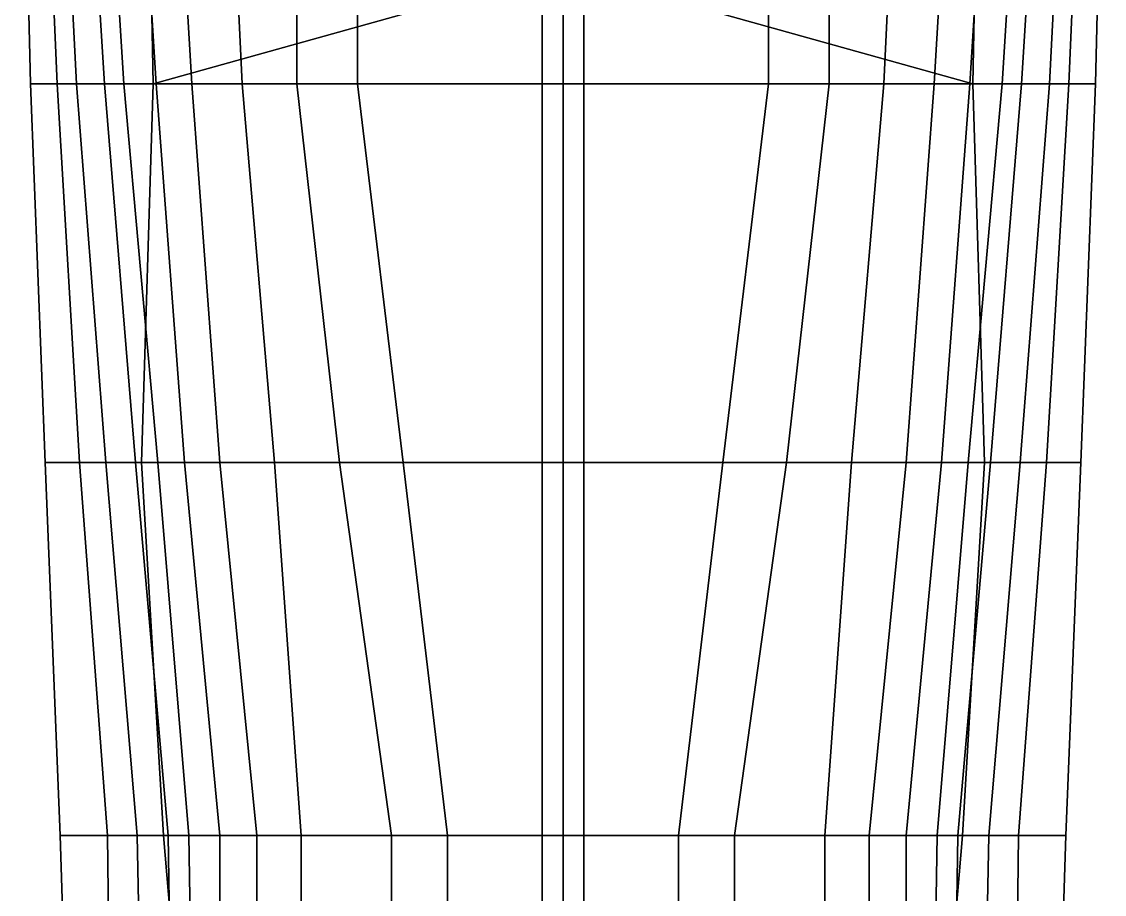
# Model space of a CAD drawing. Extents: x -3.8 to 3.8, y -36.3 to 36.3.
# Drawn here: x -3.66 to 3.66, y -18.78 to -12.88 of the extents above; entities that cross this region are included whole.
import ezdxf

# ---------------------------------------------------------------- set-up
doc = ezdxf.new("R2010")
doc.units = 0
doc.layers.get('0').update_dxf_attribs({"linetype": 'CONTINUOUS'})
doc.layers.add('SUPERSTRUCTURE', color=3, linetype='CONTINUOUS')

msp = doc.modelspace()

# ---------------------------------------------------------------- linework, layer by layer
for points in [[(-3.66, -10.74, 1.71), (-3.53, -10.74, 1.01), (-3.42, -13.3, 1.01), (-3.6, -13.3, 1.71)], [(-3.53, -10.74, 1.01), (-3.42, -10.74, 0.53), (-3.29, -13.3, 0.53), (-3.42, -13.3, 1.01)], [(-3.42, -10.74, 0.53), (-3.26, -10.74), (-3.1, -13.3), (-3.29, -13.3, 0.53)], [(-3.26, -10.74), (-3.13, -10.74, -0.27), (-2.97, -13.3, -0.27), (-3.1, -13.3)], [(-3.13, -10.74, -0.27), (-2.91, -10.74, -0.57), (-2.75, -13.3, -0.57), (-2.97, -13.3, -0.27)], [(-2.91, -10.74, -0.57), (-2.66, -10.74, -0.82), (-2.51, -13.3, -0.82), (-2.75, -13.3, -0.57)], [(-2.66, -10.74, -0.82), (-2.29, -10.74, -1.11), (-2.17, -13.3, -1.11), (-2.51, -13.3, -0.82)], [(-2.29, -10.74, -1.11), (-1.8, -10.74, -1.38), (-1.8, -13.3, -1.32), (-2.17, -13.3, -1.11)], [(-1.8, -10.74, -1.38), (-1.39, -10.74, -1.53), (-1.39, -13.3, -1.47), (-1.8, -13.3, -1.32)], [(-1.39, -10.74, -1.53), (-0.14, -10.74, -1.93), (-0.14, -13.3, -1.87), (-1.39, -13.3, -1.47)], [(0, -13.3, -1.87), (-0.14, -13.3, -1.87), (-0.14, -10.74, -1.93), (0, -10.74, -1.93)], [(0, -10.74, -1.93), (0.14, -10.74, -1.93), (0.14, -13.3, -1.87), (0, -13.3, -1.87)], [(1.39, -13.3, -1.47), (0.14, -13.3, -1.87), (0.14, -10.74, -1.93), (1.39, -10.74, -1.53)], [(1.8, -13.3, -1.32), (1.39, -13.3, -1.47), (1.39, -10.74, -1.53), (1.8, -10.74, -1.38)], [(2.17, -13.3, -1.11), (1.8, -13.3, -1.32), (1.8, -10.74, -1.38), (2.29, -10.74, -1.11)], [(2.51, -13.3, -0.82), (2.17, -13.3, -1.11), (2.29, -10.74, -1.11), (2.66, -10.74, -0.82)], [(2.75, -13.3, -0.57), (2.51, -13.3, -0.82), (2.66, -10.74, -0.82), (2.91, -10.74, -0.57)], [(2.97, -13.3, -0.27), (2.75, -13.3, -0.57), (2.91, -10.74, -0.57), (3.13, -10.74, -0.27)], [(3.1, -13.3), (2.97, -13.3, -0.27), (3.13, -10.74, -0.27), (3.26, -10.74)], [(3.29, -13.3, 0.53), (3.1, -13.3), (3.26, -10.74), (3.42, -10.74, 0.53)], [(3.42, -13.3, 1.01), (3.29, -13.3, 0.53), (3.42, -10.74, 0.53), (3.53, -10.74, 1.01)], [(3.6, -13.3, 1.71), (3.42, -13.3, 1.01), (3.53, -10.74, 1.01), (3.66, -10.74, 1.71)], [(-3.6, -13.3, 1.71), (-3.42, -13.3, 1.01), (-3.27, -15.86, 1.01), (-3.5, -15.86, 1.71)], [(-3.42, -13.3, 1.01), (-3.29, -13.3, 0.53), (-3.09, -15.86, 0.53), (-3.27, -15.86, 1.01)], [(-3.29, -13.3, 0.53), (-3.1, -13.3), (-2.89, -15.86), (-3.09, -15.86, 0.53)], [(-3.1, -13.3), (-2.97, -13.3, -0.27), (-2.74, -15.86, -0.27), (-2.89, -15.86)], [(-2.97, -13.3, -0.27), (-2.75, -13.3, -0.57), (-2.56, -15.86, -0.57), (-2.74, -15.86, -0.27)], [(-2.75, -13.3, -0.57), (-2.51, -13.3, -0.82), (-2.32, -15.86, -0.82), (-2.56, -15.86, -0.57)], [(-2.51, -13.3, -0.82), (-2.17, -13.3, -1.11), (-1.95, -15.86, -1.11), (-2.32, -15.86, -0.82)], [(-2.17, -13.3, -1.11), (-1.8, -13.3, -1.32), (-1.51, -15.86, -1.32), (-1.95, -15.86, -1.11)], [(-1.8, -13.3, -1.32), (-1.39, -13.3, -1.47), (-1.08, -15.86, -1.47), (-1.51, -15.86, -1.32)], [(-1.39, -13.3, -1.47), (-0.14, -13.3, -1.87), (-0.14, -15.86, -1.76), (-1.08, -15.86, -1.47)], [(0, -15.86, -1.76), (-0.14, -15.86, -1.76), (-0.14, -13.3, -1.87), (0, -13.3, -1.87)], [(0, -13.3, -1.87), (0.14, -13.3, -1.87), (0.14, -15.86, -1.76), (0, -15.86, -1.76)], [(1.08, -15.86, -1.47), (0.14, -15.86, -1.76), (0.14, -13.3, -1.87), (1.39, -13.3, -1.47)], [(1.51, -15.86, -1.32), (1.08, -15.86, -1.47), (1.39, -13.3, -1.47), (1.8, -13.3, -1.32)], [(1.95, -15.86, -1.11), (1.51, -15.86, -1.32), (1.8, -13.3, -1.32), (2.17, -13.3, -1.11)], [(2.32, -15.86, -0.82), (1.95, -15.86, -1.11), (2.17, -13.3, -1.11), (2.51, -13.3, -0.82)], [(2.56, -15.86, -0.57), (2.32, -15.86, -0.82), (2.51, -13.3, -0.82), (2.75, -13.3, -0.57)], [(2.74, -15.86, -0.27), (2.56, -15.86, -0.57), (2.75, -13.3, -0.57), (2.97, -13.3, -0.27)], [(2.89, -15.86), (2.74, -15.86, -0.27), (2.97, -13.3, -0.27), (3.1, -13.3)], [(3.09, -15.86, 0.53), (2.89, -15.86), (3.1, -13.3), (3.29, -13.3, 0.53)], [(3.27, -15.86, 1.01), (3.09, -15.86, 0.53), (3.29, -13.3, 0.53), (3.42, -13.3, 1.01)], [(3.5, -15.86, 1.71), (3.27, -15.86, 1.01), (3.42, -13.3, 1.01), (3.6, -13.3, 1.71)], [(-3.5, -15.86, 1.71), (-3.27, -15.86, 1.01), (-3.08, -18.38, 1.01), (-3.4, -18.38, 1.71)], [(-3.27, -15.86, 1.01), (-3.09, -15.86, 0.53), (-2.88, -18.38, 0.53), (-3.08, -18.38, 1.01)], [(-3.09, -15.86, 0.53), (-2.89, -15.86), (-2.67, -18.38), (-2.88, -18.38, 0.53)], [(-2.89, -15.86), (-2.74, -15.86, -0.27), (-2.53, -18.38, -0.27), (-2.67, -18.38)], [(-2.74, -15.86, -0.27), (-2.56, -15.86, -0.57), (-2.32, -18.38, -0.57), (-2.53, -18.38, -0.27)], [(-2.56, -15.86, -0.57), (-2.32, -15.86, -0.82), (-2.07, -18.38, -0.82), (-2.32, -18.38, -0.57)], [(-2.32, -15.86, -0.82), (-1.95, -15.86, -1.11), (-1.77, -18.38, -1.04), (-2.07, -18.38, -0.82)], [(-1.95, -15.86, -1.11), (-1.51, -15.86, -1.32), (-1.16, -18.38, -1.32), (-1.77, -18.38, -1.04)], [(-1.51, -15.86, -1.32), (-1.08, -15.86, -1.47), (-0.78, -18.38, -1.47), (-1.16, -18.38, -1.32)], [(-1.08, -15.86, -1.47), (-0.14, -15.86, -1.76), (-0.14, -18.38, -1.66), (-0.78, -18.38, -1.47)], [(0, -18.38, -1.66), (-0.14, -18.38, -1.66), (-0.14, -15.86, -1.76), (0, -15.86, -1.76)], [(0, -15.86, -1.76), (0.14, -15.86, -1.76), (0.14, -18.38, -1.66), (0, -18.38, -1.66)], [(0.78, -18.38, -1.47), (0.14, -18.38, -1.66), (0.14, -15.86, -1.76), (1.08, -15.86, -1.47)], [(1.16, -18.38, -1.32), (0.78, -18.38, -1.47), (1.08, -15.86, -1.47), (1.51, -15.86, -1.32)], [(1.77, -18.38, -1.04), (1.16, -18.38, -1.32), (1.51, -15.86, -1.32), (1.95, -15.86, -1.11)], [(2.07, -18.38, -0.82), (1.77, -18.38, -1.04), (1.95, -15.86, -1.11), (2.32, -15.86, -0.82)], [(2.32, -18.38, -0.57), (2.07, -18.38, -0.82), (2.32, -15.86, -0.82), (2.56, -15.86, -0.57)], [(2.53, -18.38, -0.27), (2.32, -18.38, -0.57), (2.56, -15.86, -0.57), (2.74, -15.86, -0.27)], [(2.67, -18.38), (2.53, -18.38, -0.27), (2.74, -15.86, -0.27), (2.89, -15.86)], [(2.88, -18.38, 0.53), (2.67, -18.38), (2.89, -15.86), (3.09, -15.86, 0.53)], [(3.08, -18.38, 1.01), (2.88, -18.38, 0.53), (3.09, -15.86, 0.53), (3.27, -15.86, 1.01)], [(3.4, -18.38, 1.71), (3.08, -18.38, 1.01), (3.27, -15.86, 1.01), (3.5, -15.86, 1.71)], [(-3.4, -18.38, 1.71), (-3.08, -18.38, 1.01), (-3.05, -20.88, 1.01), (-3.32, -20.88, 1.71)], [(-3.08, -18.38, 1.01), (-2.88, -18.38, 0.53), (-2.83, -20.88, 0.53), (-3.05, -20.88, 1.01)], [(-2.88, -18.38, 0.53), (-2.67, -18.38), (-2.63, -20.88), (-2.83, -20.88, 0.53)], [(-2.67, -18.38), (-2.53, -18.38, -0.27), (-2.49, -20.88, -0.27), (-2.63, -20.88)], [(-2.53, -18.38, -0.27), (-2.32, -18.38, -0.57), (-2.32, -20.88, -0.5), (-2.49, -20.88, -0.27)], [(-2.32, -18.38, -0.57), (-2.07, -18.38, -0.82), (-2.07, -20.88, -0.73), (-2.32, -20.88, -0.5)], [(-2.07, -18.38, -0.82), (-1.77, -18.38, -1.04), (-1.77, -20.88, -0.93), (-2.07, -20.88, -0.73)], [(-1.77, -18.38, -1.04), (-1.16, -18.38, -1.32), (-1.16, -20.88, -1.23), (-1.77, -20.88, -0.93)], [(-1.16, -18.38, -1.32), (-0.78, -18.38, -1.47), (-0.78, -20.88, -1.37), (-1.16, -20.88, -1.23)], [(-0.78, -18.38, -1.47), (-0.14, -18.38, -1.66), (-0.14, -20.88, -1.56), (-0.78, -20.88, -1.37)], [(0, -20.88, -1.56), (-0.14, -20.88, -1.56), (-0.14, -18.38, -1.66), (0, -18.38, -1.66)], [(0, -18.38, -1.66), (0.14, -18.38, -1.66), (0.14, -20.88, -1.56), (0, -20.88, -1.56)], [(0.78, -20.88, -1.37), (0.14, -20.88, -1.56), (0.14, -18.38, -1.66), (0.78, -18.38, -1.47)], [(1.16, -20.88, -1.23), (0.78, -20.88, -1.37), (0.78, -18.38, -1.47), (1.16, -18.38, -1.32)], [(1.77, -20.88, -0.93), (1.16, -20.88, -1.23), (1.16, -18.38, -1.32), (1.77, -18.38, -1.04)], [(2.07, -20.88, -0.73), (1.77, -20.88, -0.93), (1.77, -18.38, -1.04), (2.07, -18.38, -0.82)], [(2.32, -20.88, -0.5), (2.07, -20.88, -0.73), (2.07, -18.38, -0.82), (2.32, -18.38, -0.57)], [(2.49, -20.88, -0.27), (2.32, -20.88, -0.5), (2.32, -18.38, -0.57), (2.53, -18.38, -0.27)], [(2.63, -20.88), (2.49, -20.88, -0.27), (2.53, -18.38, -0.27), (2.67, -18.38)], [(2.83, -20.88, 0.53), (2.63, -20.88), (2.67, -18.38), (2.88, -18.38, 0.53)], [(3.05, -20.88, 1.01), (2.83, -20.88, 0.53), (2.88, -18.38, 0.53), (3.08, -18.38, 1.01)], [(3.32, -20.88, 1.71), (3.05, -20.88, 1.01), (3.08, -18.38, 1.01), (3.4, -18.38, 1.71)]]:
    msp.add_3dface(points)
at = {"layer": 'SUPERSTRUCTURE'}
for points in [[(-3.66, -10.74, 1.71), (-3.6, -13.3, 1.71), (-2.77, -13.3, 2.14), (-2.82, -10.74, 2.15)], [(-1.05, -10.74, 2.15), (-2.82, -10.74, 2.15), (-2.77, -13.3, 2.14), (-1.05, -12.82, 2.1419)], [(2.77, -13.3, 2.14), (2.82, -10.74, 2.15), (1.05, -10.74, 2.15), (1.05, -12.82, 2.1419)], [(2.82, -10.74, 2.15), (2.77, -13.3, 2.14), (3.6, -13.3, 1.71), (3.66, -10.74, 1.71)], [(2.77, -13.3, 2.14), (1.05, -12.82, 2.1419), (-1.05, -12.82, 2.1419), (-2.77, -13.3, 2.14)], [(-3.6, -13.3, 1.71), (-3.5, -15.86, 1.71), (-2.85, -15.86, 2.11), (-2.77, -13.3, 2.14)], [(-2.77, -13.3, 2.14), (-2.85, -15.86, 2.11), (2.85, -15.86, 2.11), (2.77, -13.3, 2.14)], [(2.77, -13.3, 2.14), (2.85, -15.86, 2.11), (3.5, -15.86, 1.71), (3.6, -13.3, 1.71)], [(-3.5, -15.86, 1.71), (-3.4, -18.38, 1.71), (-2.7, -18.38, 2.07), (-2.85, -15.86, 2.11)], [(2.7, -18.38, 2.07), (2.85, -15.86, 2.11), (-2.85, -15.86, 2.11), (-2.7, -18.38, 2.07)], [(2.85, -15.86, 2.11), (2.7, -18.38, 2.07), (3.4, -18.38, 1.71), (3.5, -15.86, 1.71)], [(-3.4, -18.38, 1.71), (-3.32, -20.88, 1.71), (-2.49, -20.88, 2.03), (-2.7, -18.38, 2.07)], [(-2.7, -18.38, 2.07), (-2.49, -20.88, 2.03), (2.49, -20.88, 2.03), (2.7, -18.38, 2.07)], [(2.7, -18.38, 2.07), (2.49, -20.88, 2.03), (3.32, -20.88, 1.71), (3.4, -18.38, 1.71)]]:
    msp.add_3dface(points, dxfattribs=at)

doc.saveas('drawing.dxf')
